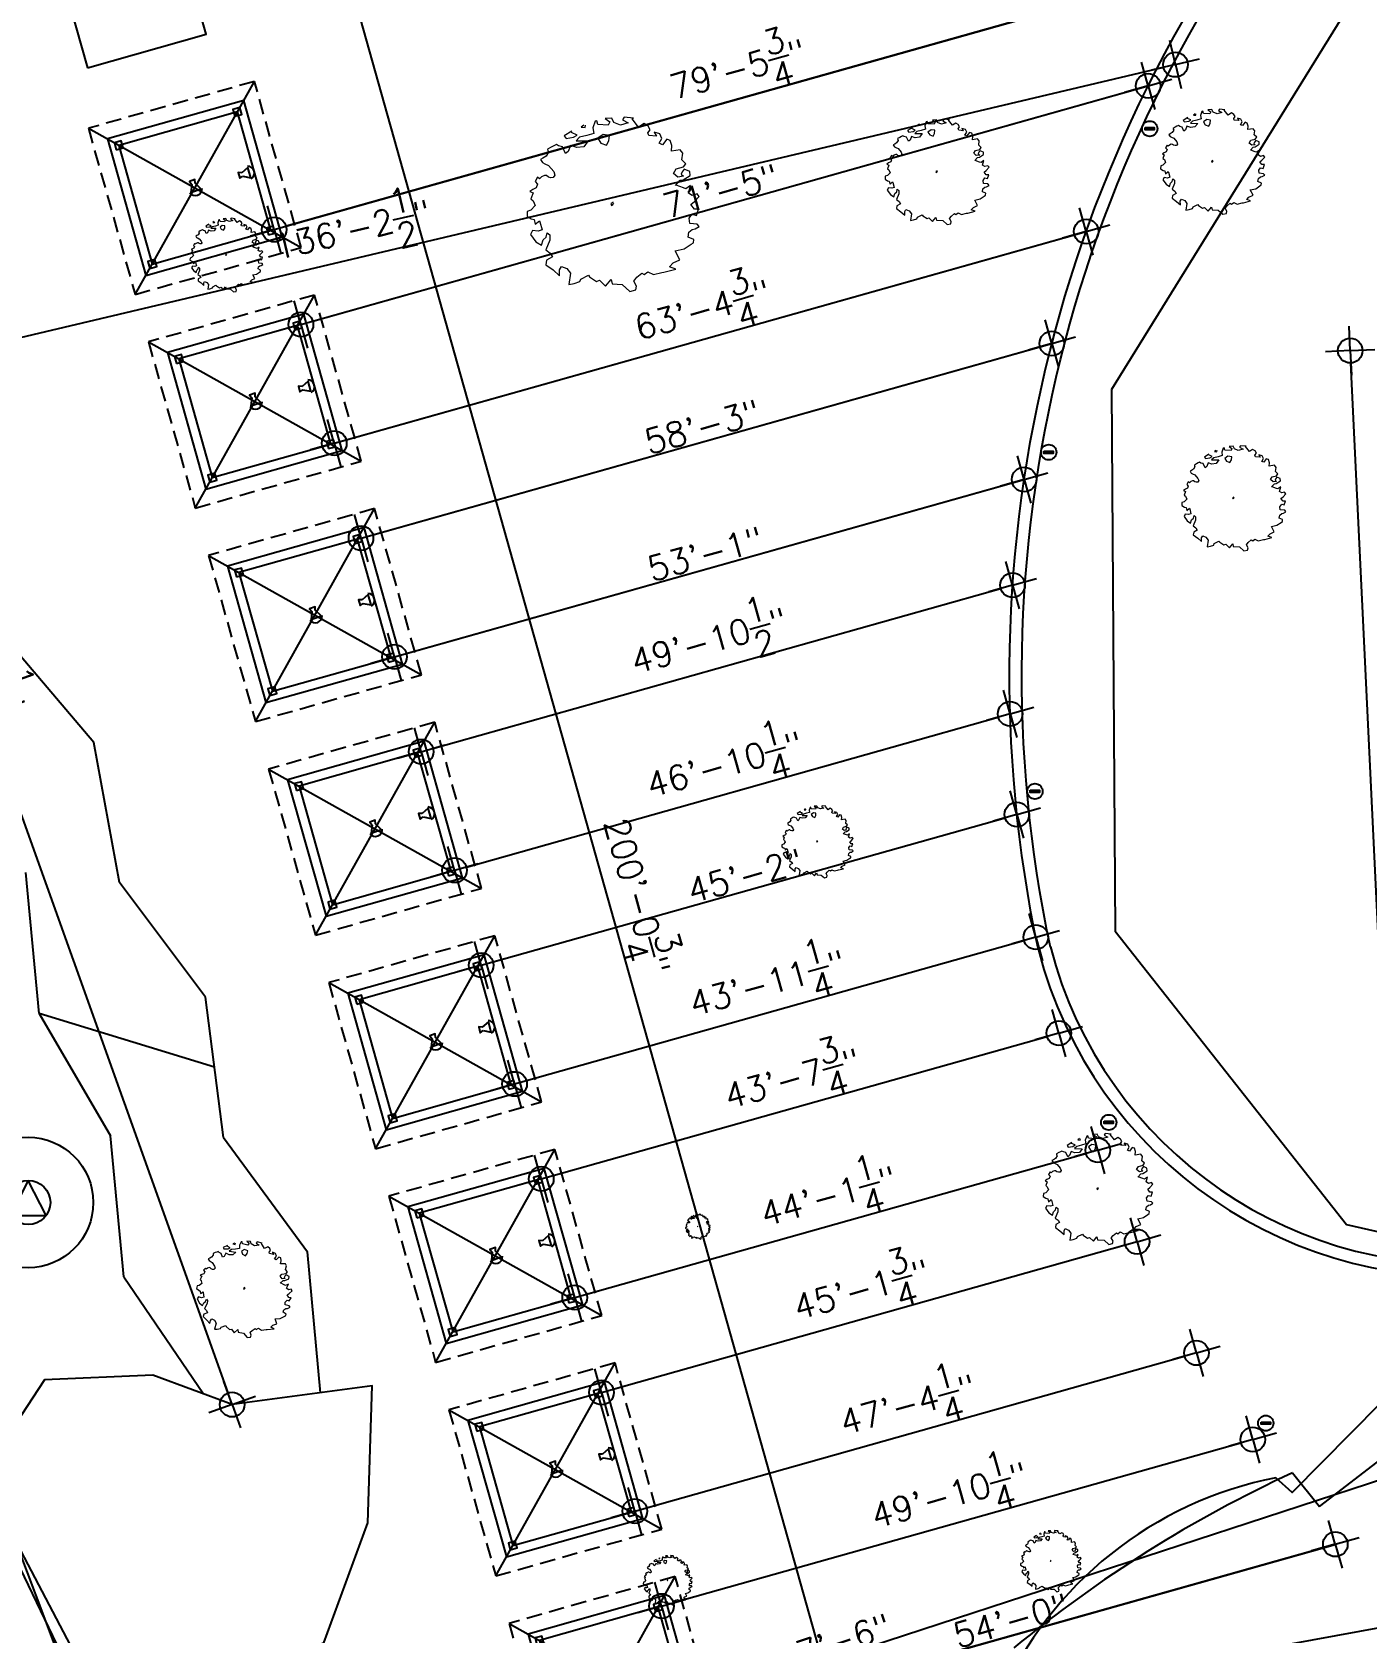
# Model space of a CAD drawing. Extents: x 2080 to 102399, y 2071 to 93424.
# Drawn here: x 76678 to 77978, y 75243 to 76802 of the extents above; entities that cross this region are included whole.
import ezdxf

# ---------------------------------------------------------------- set-up
doc = ezdxf.new("R2010")
doc.units = 0
doc.header["$LTSCALE"] = 20
doc.header["$MEASUREMENT"] = 0
doc.header["$PDMODE"] = 34
doc.header["$PDSIZE"] = 5
doc.linetypes.add('HIDDEN', pattern=[0.375, 0.25, -0.125])
doc.layers.add('correct', color=230, linetype='Continuous', plot=False)
for name, color, linetype in [('DIMLINE', 254, 'Continuous'), ('ELEC', 11, 'Continuous'), ('lawn', 3, 'Continuous'), ('PLANTS', 3, 'Continuous'), ('proposed tree', 3, 'Continuous')]:
    doc.layers.add(name, color=color, linetype=linetype)
doc.layers.add('Mango tree', color=96, linetype='Continuous', lineweight=5)
doc.layers.add('sappotta', color=114, linetype='Continuous', lineweight=5)
doc.styles.add('STYLE1', font='romans.shx')
doc.dimstyles.get("Standard").update_dxf_attribs({"dimtxt": 24, "dimasz": 12, "dimexe": 0.18, "dimexo": 0.0625, "dimgap": 0, "dimtad": 1, "dimzin": 1, "dimdsep": 46, "dimlunit": 4, "dimtxsty": 'STYLE1', "dimblk": 'BLK', "dimcen": 0, "dimse1": 1, "dimse2": 1, "dimclrt": 3, "dimazin": 0, "dimtfac": 1, "dimtix": 1, "dimtmove": 2, "dimatfit": 3, "dimldrblk": 'BLK', "dimfxl": 1, "dimtolj": 1, "dimtzin": 0, "dimarcsym": 0})

# ---------------------------------------------------------------- blocks, each defined once
blk = doc.blocks.new('NEEM')
at = {"layer": 'sappotta', "linetype": 'Continuous'}
for p, q in [((-0.359, 1.043), (-0.396, 1.016)), ((-0.345, 1.011), (-0.34, 1.039)), ((-0.213, 1.092), (-0.242, 1.007)), ((-0.191, 1.099), (-0.213, 1.092)), ((-0.177, 1.048), (-0.191, 1.099)), ((-0.043, 1.039), (-0.177, 1.048)), ((0.003, 1.132), (-0.083, 1.127)), ((-0.083, 1.127), (-0.023, 1.083)), ((-0.023, 1.083), (-0.043, 1.039)), ((0.03, 1.077), (0.003, 1.132)), ((0.114, 1.043), (0.03, 1.077)), ((0.216, 1.072), (0.114, 1.043)), ((0.162, 1.144), (0.142, 1.112)), ((0.142, 1.112), (0.216, 1.072)), ((0.283, 1.13), (0.162, 1.144)), ((0.267, 1.123), (0.283, 1.13)), ((0.351, 1.016), (0.267, 1.123)), ((0.421, 1.063), (0.351, 1.016)), ((0.473, 1.03), (0.421, 1.063)), ((-0.517, 0.963), (-0.614, 0.901)), ((-0.614, 0.901), (-0.589, 0.87)), ((-0.589, 0.87), (-0.494, 0.884)), ((-0.521, 0.945), (-0.521, 0.945)), ((-0.449, 0.913), (-0.521, 0.945)), ((-0.494, 0.884), (-0.449, 0.913)), ((-0.415, 0.884), (-0.459, 0.839)), ((-0.459, 0.839), (-0.303, 0.837)), ((-0.32, 0.906), (-0.415, 0.884)), ((-0.396, 1.016), (-0.345, 1.011)), ((-0.303, 0.837), (-0.361, 0.762)), ((-0.23, 0.935), (-0.32, 0.906)), ((-0.242, 1.007), (-0.23, 0.935)), ((-0.108, 0.922), (-0.177, 0.872)), ((-0.177, 0.872), (-0.139, 0.809)), ((-0.027, 0.908), (-0.108, 0.922)), ((-0.067, 0.78), (-0.034, 0.839)), ((-0.034, 0.839), (-0.027, 0.908)), ((0.472, 0.942), (0.501, 0.982)), ((0.483, 0.908), (0.472, 0.942)), ((0.501, 0.982), (0.473, 1.03)), ((0.581, 0.9), (0.483, 0.908)), ((0.551, 0.95), (0.581, 0.9)), ((0.627, 0.928), (0.551, 0.95)), ((0.616, 0.806), (0.654, 0.87)), ((0.654, 0.87), (0.627, 0.928)), ((0.715, 0.86), (0.66, 0.788)), ((0.762, 0.844), (0.715, 0.86)), ((0.783, 0.779), (0.762, 0.844)), ((-0.85, 0.638), (-0.892, 0.613)), ((-0.818, 0.692), (-0.85, 0.638)), ((-0.783, 0.757), (-0.83, 0.729)), ((-0.83, 0.729), (-0.826, 0.714)), ((-0.826, 0.714), (-0.818, 0.692)), ((-0.749, 0.774), (-0.783, 0.757)), ((-0.717, 0.789), (-0.749, 0.774)), ((-0.689, 0.772), (-0.717, 0.789)), ((-0.638, 0.758), (-0.689, 0.772)), ((-0.598, 0.672), (-0.638, 0.758)), ((-0.562, 0.699), (-0.598, 0.672)), ((-0.533, 0.776), (-0.562, 0.699)), ((-0.452, 0.75), (-0.533, 0.776)), ((-0.361, 0.762), (-0.452, 0.75)), ((-0.139, 0.809), (-0.067, 0.78)), ((0.66, 0.788), (0.616, 0.806)), ((0.776, 0.704), (0.783, 0.779)), ((0.888, 0.723), (0.776, 0.704)), ((0.924, 0.679), (0.888, 0.723)), ((0.913, 0.591), (0.924, 0.679)), ((-0.892, 0.613), (-0.923, 0.594)), ((-0.923, 0.594), (-0.895, 0.555)), ((-0.895, 0.555), (-0.868, 0.54)), ((-0.868, 0.54), (-0.818, 0.517)), ((-0.818, 0.517), (-0.752, 0.44)), ((-0.752, 0.44), (-0.735, 0.394)), ((0.804, 0.415), (0.84, 0.475)), ((0.84, 0.475), (0.934, 0.5)), ((0.917, 0.437), (0.904, 0.404)), ((0.964, 0.541), (0.913, 0.591)), ((0.942, 0.471), (0.917, 0.437)), ((0.934, 0.5), (0.964, 0.541)), ((1.014, 0.439), (0.942, 0.471)), ((1.018, 0.389), (1.014, 0.439)), ((-1.023, 0.208), (-1.062, 0.182)), ((-0.978, 0.229), (-1.023, 0.208)), ((-0.96, 0.366), (-0.994, 0.31)), ((-0.994, 0.31), (-0.961, 0.275)), ((-0.961, 0.275), (-0.978, 0.229)), ((-0.935, 0.345), (-0.96, 0.366)), ((-0.908, 0.372), (-0.935, 0.345)), ((-0.87, 0.389), (-0.908, 0.372)), ((-0.846, 0.386), (-0.87, 0.389)), ((-0.821, 0.367), (-0.846, 0.386)), ((-0.788, 0.359), (-0.821, 0.367)), ((-0.757, 0.361), (-0.788, 0.359)), ((-0.735, 0.394), (-0.757, 0.361)), ((0.86, 0.367), (0.804, 0.415)), ((0.829, 0.259), (0.888, 0.326)), ((0.838, 0.262), (0.829, 0.259)), ((0.931, 0.228), (0.838, 0.262)), ((0.933, 0.378), (0.86, 0.367)), ((0.888, 0.326), (0.93, 0.332)), ((0.904, 0.404), (0.933, 0.378)), ((0.93, 0.332), (1.018, 0.389)), ((0.962, 0.217), (0.931, 0.228)), ((1.025, 0.259), (0.962, 0.217)), ((0.996, 0.16), (1.025, 0.259)), ((-1.062, 0.182), (-1.02, 0.162)), ((-1.02, 0.162), (-1.049, 0.084)), ((-1.049, 0.084), (-1.017, 0.059)), ((-1.017, 0.059), (-0.991, -0.002)), ((0.02, 0.041), (-0.009, 0.024)), ((-0.009, 0.024), (0, 0)), ((0, 0), (0.014, 0.011)), ((0.014, 0.011), (0.027, 0.031)), ((1.046, 0.129), (0.996, 0.16)), ((1.029, 0.011), (1.074, 0.049)), ((1.074, -0.047), (1.029, 0.011)), ((1.109, 0.149), (1.046, 0.129)), ((1.074, 0.049), (1.137, 0.114)), ((1.137, 0.114), (1.109, 0.149)), ((-1.097, -0.077), (-1.098, -0.14)), ((-1.098, -0.14), (-1.044, -0.173)), ((-1.048, -0.062), (-1.097, -0.077)), ((-0.991, -0.002), (-1.048, -0.062)), ((-1.044, -0.173), (-1.007, -0.185)), ((-1.007, -0.185), (-0.992, -0.244)), ((-0.992, -0.244), (-0.937, -0.198)), ((-0.937, -0.198), (-0.93, -0.213)), ((1.007, -0.166), (1.046, -0.114)), ((1.016, -0.234), (1.007, -0.166)), ((1.046, -0.114), (1.1, -0.129)), ((1.129, -0.047), (1.074, -0.047)), ((1.1, -0.129), (1.129, -0.047)), ((-1.025, -0.325), (-1.052, -0.378)), ((-1.052, -0.378), (-0.982, -0.471)), ((-0.953, -0.336), (-1.025, -0.325)), ((-0.902, -0.318), (-0.953, -0.336)), ((-0.93, -0.213), (-0.902, -0.318)), ((-0.888, -0.446), (-0.848, -0.411)), ((-0.848, -0.411), (-0.837, -0.355)), ((-0.837, -0.355), (-0.803, -0.383)), ((-0.803, -0.383), (-0.803, -0.452)), ((0.992, -0.411), (1.004, -0.349)), ((1.066, -0.443), (0.992, -0.411)), ((1.004, -0.349), (1.045, -0.311)), ((1.11, -0.243), (1.016, -0.234)), ((1.045, -0.311), (1.083, -0.306)), ((1.083, -0.306), (1.137, -0.273)), ((1.137, -0.273), (1.11, -0.243)), ((-0.982, -0.471), (-0.91, -0.516)), ((-0.91, -0.516), (-0.888, -0.446)), ((-0.803, -0.452), (-0.853, -0.576)), ((-0.853, -0.576), (-0.797, -0.619)), ((-0.797, -0.619), (-0.766, -0.668)), ((0.826, -0.591), (0.943, -0.565)), ((0.887, -0.704), (0.826, -0.591)), ((0.943, -0.565), (1.032, -0.503)), ((1.032, -0.503), (1.061, -0.484)), ((1.061, -0.484), (1.066, -0.443)), ((-0.844, -0.71), (-0.852, -0.77)), ((-0.852, -0.77), (-0.758, -0.838)), ((-0.766, -0.668), (-0.844, -0.71)), ((-0.676, -0.836), (-0.649, -0.791)), ((-0.649, -0.791), (-0.582, -0.82)), ((-0.582, -0.82), (-0.534, -0.881)), ((0.68, -0.867), (0.834, -0.828)), ((0.751, -0.797), (0.797, -0.747)), ((0.834, -0.828), (0.751, -0.797)), ((0.797, -0.747), (0.887, -0.704)), ((-0.758, -0.838), (-0.675, -0.912)), ((-0.675, -0.912), (-0.676, -0.836)), ((-0.534, -0.881), (-0.554, -1.025)), ((-0.554, -1.025), (-0.486, -1.015)), ((-0.486, -1.015), (-0.413, -0.988)), ((-0.413, -0.988), (-0.401, -0.955)), ((-0.401, -0.955), (-0.302, -0.907)), ((-0.302, -0.907), (-0.286, -0.926)), ((-0.286, -0.926), (-0.197, -0.986)), ((-0.197, -0.986), (-0.157, -0.969)), ((-0.157, -0.969), (-0.078, -1.049)), ((-0.078, -1.049), (-0.006, -0.96)), ((-0.006, -0.96), (0.006, -1.017)), ((0.006, -1.017), (0.139, -1.026)), ((0.139, -1.026), (0.236, -1.115)), ((0.287, -0.982), (0.327, -0.932)), ((0.324, -1.046), (0.287, -0.982)), ((0.327, -0.932), (0.391, -0.879)), ((0.391, -0.879), (0.423, -0.897)), ((0.423, -0.897), (0.47, -0.86)), ((0.47, -0.86), (0.543, -0.896)), ((0.543, -0.896), (0.652, -0.871)), ((0.652, -0.871), (0.68, -0.867)), ((0.236, -1.115), (0.314, -1.096)), ((0.314, -1.096), (0.324, -1.046))]:
    blk.add_line(p, q, dxfattribs=at)
blk = doc.blocks.new('A$C1AD445BE')
at = {"color": 2}
for p, q in [((-62.9, -100.8), (62.9, 100.8)), ((-100.8, 62.9), (100.8, -62.9))]:
    blk.add_line(p, q, dxfattribs=at)
at = {"color": 7, "linetype": 'HIDDEN', "ltscale": 3}
blk.add_lwpolyline([(-62.9, -100.8), (100.8, -62.9), (62.9, 100.8), (-100.8, 62.9)], close=True, dxfattribs=at)
for points in [[(-51.7, -82.8), (82.8, -51.7), (51.7, 82.8), (-82.8, 51.7)], [(42.3, 67.8), (49.1, 69.4), (47.6, 76.2), (40.7, 74.6)], [(-74.6, 40.7), (-67.8, 42.3), (-69.4, 49.1), (-76.2, 47.6)], [(69.4, -49.1), (76.2, -47.6), (74.6, -40.7), (67.8, -42.3)], [(-47.6, -76.2), (-40.7, -74.6), (-42.3, -67.8), (-49.1, -69.4)]]:
    blk.add_lwpolyline(points, close=True)
at = {"color": 2}
blk.add_lwpolyline([(-44.9, -72), (72, -44.9), (44.9, 72), (-72, 44.9)], close=True, dxfattribs=at)
blk = doc.blocks.new('BLK')
for q in [(0, 2), (-2, 0), (0, -2), (2, 0)]:
    blk.add_line((0, 0), q)
blk.add_circle((0, 0), 1)
blk = doc.blocks.new('*D316')
at = {"layer": 'Defpoints', "color": 0, "linetype": 'Continuous', "ltscale": 0.5, "transparency": 16777216}
for p in [(77961.8, 76491.6), (78029.2, 76494.8), (78084.8, 75332.5)]:
    blk.add_point(p, dxfattribs=at)
at = {"layer": 'DIMLINE', "color": 0, "linetype": 'Continuous', "lineweight": -2, "ltscale": 0.5, "transparency": 16777216}
blk.add_line((78016.8, 75341.3), (77962.4, 76479.6), dxfattribs=at)
at = {"layer": 'DIMLINE', "color": 0, "linetype": 'Continuous', "lineweight": -2, "ltscale": 0.5, "transparency": 16777216, "xscale": 12, "yscale": 12, "zscale": 12}
for p, rotation in [((77961.8, 76491.6), 92.73643469584668), ((78017.4, 75329.3), 272.7364346958466)]:
    blk.add_blockref('BLK', p, dxfattribs=dict(at, rotation=rotation))
at = {"layer": 'DIMLINE', "color": 3, "linetype": 'Continuous', "ltscale": 0.5, "transparency": 16777216, "insert": (78017.6, 75911.8), "char_height": 24, "attachment_point": 5, "rotation": 272.7364, "style": 'STYLE1'}
blk.add_mtext('\\A1;96\'-11{\\H1.000000x;\\S1/2;}"', dxfattribs=at)
blk = doc.blocks.new('A$C146B49D5')
at = {"layer": 'PLANTS', "linetype": 'Continuous', "ltscale": 0.5}
blk.add_lwpolyline([(0, 42.9), (-34.8, -25.1), (34.8, -25.1), (0, 42.9)], dxfattribs=at)
for centre, radius in [((-0.5, 0), 127.1), ((0, 0), 42.9)]:
    blk.add_circle(centre, radius, dxfattribs=at)
blk = doc.blocks.new('FOCUSLGT')
for points in [[(-4.3, 0), (4.3, 0), (1.5, 5.9)], [(-1.4, 5.9), (-4.3, 0)], [(1.5, 5.9), (2.4, 8.7), (-2.4, 8.7), (-1.4, 5.9)]]:
    blk.add_lwpolyline(points)
blk = doc.blocks.new('A$C085F24DD')
at = {"layer": 'ELEC', "linetype": 'Continuous', "ltscale": 0.5}
blk.add_arc((32, 33.5), 33.5, 197.10907, 342.89093, dxfattribs=at)
at = {"layer": 'ELEC', "xscale": 6, "yscale": 6, "zscale": 6}
blk.add_blockref('FOCUSLGT', (32, 23.7), dxfattribs=at)
blk = doc.blocks.new('A$C16A84746')
at = {"layer": 'ELEC'}
blk.add_lwpolyline([(14.9, 44.1), (61.5, 44.1), (61.5, 32.9), (14.9, 32.9)], close=True, dxfattribs=at)
blk.add_circle((38.5, 38.5), 38.5, dxfattribs=at)
blk = doc.blocks.new('*D359')
at = {"layer": 'Defpoints', "color": 0, "ltscale": 0.5, "transparency": 16777216}
for p in [(77947.3, 75329.6), (77323.6, 75154), (77323.6, 75154)]:
    blk.add_point(p, dxfattribs=at)
at = {"layer": 'DIMLINE', "color": 0, "lineweight": -2, "ltscale": 0.5, "transparency": 16777216}
blk.add_line((77935.7, 75326.3), (77335.2, 75157.2), dxfattribs=at)
at = {"layer": 'DIMLINE', "color": 0, "lineweight": -2, "ltscale": 0.5, "transparency": 16777216, "xscale": 12, "yscale": 12, "zscale": 12}
for p, rotation in [((77947.3, 75329.6), 15.72168263766746), ((77323.6, 75154), 195.7216826376675)]:
    blk.add_blockref('BLK', p, dxfattribs=dict(at, rotation=rotation))
at = {"layer": 'DIMLINE', "color": 3, "ltscale": 0.5, "transparency": 16777216, "insert": (77631.6, 75255.5), "char_height": 24, "attachment_point": 5, "rotation": 15.7217, "style": 'STYLE1'}
blk.add_mtext('\\A1;54\'-0"', dxfattribs=at)
blk = doc.blocks.new('*D360')
at = {"layer": 'Defpoints', "color": 0, "ltscale": 0.5, "transparency": 16777216}
for p in [(77866.9, 75431.6), (77866.9, 75431.6), (77291.1, 75269.5)]:
    blk.add_point(p, dxfattribs=at)
at = {"layer": 'DIMLINE', "color": 0, "lineweight": -2, "ltscale": 0.5, "transparency": 16777216}
blk.add_line((77302.6, 75272.8), (77855.4, 75428.3), dxfattribs=at)
at = {"layer": 'DIMLINE', "color": 0, "lineweight": -2, "ltscale": 0.5, "transparency": 16777216, "xscale": 12, "yscale": 12, "zscale": 12}
for p, rotation in [((77866.9, 75431.6), 15.72168263768416), ((77291.1, 75269.5), 195.7216826376842)]:
    blk.add_blockref('BLK', p, dxfattribs=dict(at, rotation=rotation))
at = {"layer": 'DIMLINE', "color": 3, "ltscale": 0.5, "transparency": 16777216, "insert": (77571.4, 75377.5), "char_height": 24, "attachment_point": 5, "rotation": 15.7217, "style": 'STYLE1'}
blk.add_mtext('\\A1;49\'-10{\\H1.000000x;\\S1/4;}"', dxfattribs=at)
blk = doc.blocks.new('*D363')
at = {"layer": 'Defpoints', "color": 0, "ltscale": 0.5, "transparency": 16777216}
for p in [(77812, 75515.9), (77812, 75515.9), (77265.1, 75361.9)]:
    blk.add_point(p, dxfattribs=at)
at = {"layer": 'DIMLINE', "color": 0, "lineweight": -2, "ltscale": 0.5, "transparency": 16777216}
blk.add_line((77276.6, 75365.2), (77800.5, 75512.6), dxfattribs=at)
at = {"layer": 'DIMLINE', "color": 0, "lineweight": -2, "ltscale": 0.5, "transparency": 16777216, "xscale": 12, "yscale": 12, "zscale": 12}
for p, rotation in [((77812, 75515.9), 15.72168263768447), ((77265.1, 75361.9), 195.7216826376844)]:
    blk.add_blockref('BLK', p, dxfattribs=dict(at, rotation=rotation))
at = {"layer": 'DIMLINE', "color": 3, "ltscale": 0.5, "transparency": 16777216, "insert": (77531, 75465.8), "char_height": 24, "attachment_point": 5, "rotation": 15.7217, "style": 'STYLE1'}
blk.add_mtext('\\A1;47\'-4{\\H1.000000x;\\S1/4;}"', dxfattribs=at)
blk = doc.blocks.new('*D364')
at = {"layer": 'Defpoints', "color": 0, "ltscale": 0.5, "transparency": 16777216}
for p in [(77754.2, 75624.2), (77754.2, 75624.2), (77232.6, 75477.4)]:
    blk.add_point(p, dxfattribs=at)
at = {"layer": 'DIMLINE', "color": 0, "lineweight": -2, "ltscale": 0.5, "transparency": 16777216}
blk.add_line((77244.1, 75480.7), (77742.6, 75621), dxfattribs=at)
at = {"layer": 'DIMLINE', "color": 0, "lineweight": -2, "ltscale": 0.5, "transparency": 16777216, "xscale": 12, "yscale": 12, "zscale": 12}
for p, rotation in [((77754.2, 75624.2), 15.72168263768341), ((77232.6, 75477.4), 195.7216826376834)]:
    blk.add_blockref('BLK', p, dxfattribs=dict(at, rotation=rotation))
at = {"layer": 'DIMLINE', "color": 3, "ltscale": 0.5, "transparency": 16777216, "insert": (77485.8, 75577.8), "char_height": 24, "attachment_point": 5, "rotation": 15.7217, "style": 'STYLE1'}
blk.add_mtext('\\A1;45\'-1{\\H1.000000x;\\S3/4;}"', dxfattribs=at)
blk = doc.blocks.new('*D365')
at = {"layer": 'Defpoints', "color": 0, "ltscale": 0.5, "transparency": 16777216}
for p in [(77716, 75713.2), (77716, 75713.2), (77206.5, 75569.8)]:
    blk.add_point(p, dxfattribs=at)
at = {"layer": 'DIMLINE', "color": 0, "lineweight": -2, "ltscale": 0.5, "transparency": 16777216}
blk.add_line((77218.1, 75573.1), (77704.4, 75710), dxfattribs=at)
at = {"layer": 'DIMLINE', "color": 0, "lineweight": -2, "ltscale": 0.5, "transparency": 16777216, "xscale": 12, "yscale": 12, "zscale": 12}
for p, rotation in [((77716, 75713.2), 15.72168263768432), ((77206.5, 75569.8), 195.7216826376844)]:
    blk.add_blockref('BLK', p, dxfattribs=dict(at, rotation=rotation))
at = {"layer": 'DIMLINE', "color": 3, "ltscale": 0.5, "transparency": 16777216, "insert": (77453.7, 75668.5), "char_height": 24, "attachment_point": 5, "rotation": 15.7217, "style": 'STYLE1'}
blk.add_mtext('\\A1;44\'-1{\\H1.000000x;\\S1/4;}"', dxfattribs=at)
blk = doc.blocks.new('*D366')
at = {"layer": 'Defpoints', "color": 0, "ltscale": 0.5, "transparency": 16777216}
for p in [(77678.1, 75827.2), (77678.1, 75827.2), (77174, 75685.3)]:
    blk.add_point(p, dxfattribs=at)
at = {"layer": 'DIMLINE', "color": 0, "lineweight": -2, "ltscale": 0.5, "transparency": 16777216}
blk.add_line((77185.6, 75688.6), (77666.6, 75824), dxfattribs=at)
at = {"layer": 'DIMLINE', "color": 0, "lineweight": -2, "ltscale": 0.5, "transparency": 16777216, "xscale": 12, "yscale": 12, "zscale": 12}
for p, rotation in [((77678.1, 75827.2), 15.72168263768325), ((77174, 75685.3), 195.7216826376832)]:
    blk.add_blockref('BLK', p, dxfattribs=dict(at, rotation=rotation))
at = {"layer": 'DIMLINE', "color": 3, "ltscale": 0.5, "transparency": 16777216, "insert": (77418.5, 75783.2), "char_height": 24, "attachment_point": 5, "rotation": 15.7217, "style": 'STYLE1'}
blk.add_mtext('\\A1;43\'-7{\\H1.000000x;\\S3/4;}"', dxfattribs=at)
blk = doc.blocks.new('*D367')
at = {"layer": 'Defpoints', "color": 0, "ltscale": 0.5, "transparency": 16777216}
for p in [(77655.6, 75920.6), (77655.6, 75920.6), (77148, 75777.7)]:
    blk.add_point(p, dxfattribs=at)
at = {"layer": 'DIMLINE', "color": 0, "lineweight": -2, "ltscale": 0.5, "transparency": 16777216}
blk.add_line((77159.6, 75781), (77644, 75917.4), dxfattribs=at)
at = {"layer": 'DIMLINE', "color": 0, "lineweight": -2, "ltscale": 0.5, "transparency": 16777216, "xscale": 12, "yscale": 12, "zscale": 12}
for p, rotation in [((77655.6, 75920.6), 15.7216826376836), ((77148, 75777.7), 195.7216826376836)]:
    blk.add_blockref('BLK', p, dxfattribs=dict(at, rotation=rotation))
at = {"layer": 'DIMLINE', "color": 3, "ltscale": 0.5, "transparency": 16777216, "insert": (77394.2, 75876.1), "char_height": 24, "attachment_point": 5, "rotation": 15.7217, "style": 'STYLE1'}
blk.add_mtext('\\A1;43\'-11{\\H1.000000x;\\S1/4;}"', dxfattribs=at)
blk = doc.blocks.new('*D368')
at = {"layer": 'Defpoints', "color": 0, "ltscale": 0.5, "transparency": 16777216}
for p in [(77637.2, 76040.1), (77637.2, 76040.1), (77115.5, 75893.3)]:
    blk.add_point(p, dxfattribs=at)
at = {"layer": 'DIMLINE', "color": 0, "lineweight": -2, "ltscale": 0.5, "transparency": 16777216}
blk.add_line((77127.1, 75896.5), (77625.7, 76036.9), dxfattribs=at)
at = {"layer": 'DIMLINE', "color": 0, "lineweight": -2, "ltscale": 0.5, "transparency": 16777216, "xscale": 12, "yscale": 12, "zscale": 12}
for p, rotation in [((77637.2, 76040.1), 15.7216826376834), ((77115.5, 75893.3), 195.7216826376834)]:
    blk.add_blockref('BLK', p, dxfattribs=dict(at, rotation=rotation))
at = {"layer": 'DIMLINE', "color": 3, "ltscale": 0.5, "transparency": 16777216, "insert": (77372.5, 75980.4), "char_height": 24, "attachment_point": 5, "rotation": 15.7217, "style": 'STYLE1'}
blk.add_mtext('\\A1;45\'-2"', dxfattribs=at)
blk = doc.blocks.new('*D369')
at = {"layer": 'Defpoints', "color": 0, "ltscale": 0.5, "transparency": 16777216}
for p in [(77630.6, 76138), (77630.6, 76138), (77089.5, 75985.7)]:
    blk.add_point(p, dxfattribs=at)
at = {"layer": 'DIMLINE', "color": 0, "lineweight": -2, "ltscale": 0.5, "transparency": 16777216}
blk.add_line((77101, 75988.9), (77619, 76134.7), dxfattribs=at)
at = {"layer": 'DIMLINE', "color": 0, "lineweight": -2, "ltscale": 0.5, "transparency": 16777216, "xscale": 12, "yscale": 12, "zscale": 12}
for p, rotation in [((77630.6, 76138), 15.72168263766432), ((77089.5, 75985.7), 195.7216826376643)]:
    blk.add_blockref('BLK', p, dxfattribs=dict(at, rotation=rotation))
at = {"layer": 'DIMLINE', "color": 3, "ltscale": 0.5, "transparency": 16777216, "insert": (77352.5, 76088.8), "char_height": 24, "attachment_point": 5, "rotation": 15.7217, "style": 'STYLE1'}
blk.add_mtext('\\A1;46\'-10{\\H1.000000x;\\S1/4;}"', dxfattribs=at)
blk = doc.blocks.new('*D370')
at = {"layer": 'Defpoints', "color": 0, "ltscale": 0.5, "transparency": 16777216}
for p in [(77633, 76263.3), (77633, 76263.3), (77057, 76101.2)]:
    blk.add_point(p, dxfattribs=at)
at = {"layer": 'DIMLINE', "color": 0, "lineweight": -2, "ltscale": 0.5, "transparency": 16777216}
blk.add_line((77068.5, 76104.4), (77621.5, 76260.1), dxfattribs=at)
at = {"layer": 'DIMLINE', "color": 0, "lineweight": -2, "ltscale": 0.5, "transparency": 16777216, "xscale": 12, "yscale": 12, "zscale": 12}
for p, rotation in [((77633, 76263.3), 15.72168263766673), ((77057, 76101.2), 195.7216826376667)]:
    blk.add_blockref('BLK', p, dxfattribs=dict(at, rotation=rotation))
at = {"layer": 'DIMLINE', "color": 3, "ltscale": 0.5, "transparency": 16777216, "insert": (77337.4, 76209.2), "char_height": 24, "attachment_point": 5, "rotation": 15.7217, "style": 'STYLE1'}
blk.add_mtext('\\A1;49\'-10{\\H1.000000x;\\S1/2;}"', dxfattribs=at)
blk = doc.blocks.new('*D371')
at = {"layer": 'Defpoints', "color": 0, "ltscale": 0.5, "transparency": 16777216}
for p in [(77644.2, 76366.2), (77644.2, 76366.2), (77031, 76193.6)]:
    blk.add_point(p, dxfattribs=at)
at = {"layer": 'DIMLINE', "color": 0, "lineweight": -2, "ltscale": 0.5, "transparency": 16777216}
blk.add_line((77042.5, 76196.8), (77632.7, 76363), dxfattribs=at)
at = {"layer": 'DIMLINE', "color": 0, "lineweight": -2, "ltscale": 0.5, "transparency": 16777216, "xscale": 12, "yscale": 12, "zscale": 12}
for p, rotation in [((77644.2, 76366.2), 15.72168263766742), ((77031, 76193.6), 195.7216826376674)]:
    blk.add_blockref('BLK', p, dxfattribs=dict(at, rotation=rotation))
at = {"layer": 'DIMLINE', "color": 3, "ltscale": 0.5, "transparency": 16777216, "insert": (77333.7, 76293.7), "char_height": 24, "attachment_point": 5, "rotation": 15.7217, "style": 'STYLE1'}
blk.add_mtext('\\A1;53\'-1"', dxfattribs=at)
blk = doc.blocks.new('*D372')
at = {"layer": 'Defpoints', "color": 0, "ltscale": 0.5, "transparency": 16777216}
for p in [(77671.2, 76498.5), (77671.2, 76498.5), (76998.4, 76309.1)]:
    blk.add_point(p, dxfattribs=at)
at = {"layer": 'DIMLINE', "color": 0, "lineweight": -2, "ltscale": 0.5, "transparency": 16777216}
blk.add_line((77010, 76312.3), (77659.6, 76495.2), dxfattribs=at)
at = {"layer": 'DIMLINE', "color": 0, "lineweight": -2, "ltscale": 0.5, "transparency": 16777216, "xscale": 12, "yscale": 12, "zscale": 12}
for p, rotation in [((77671.2, 76498.5), 15.72168263768465), ((76998.4, 76309.1), 195.7216826376846)]:
    blk.add_blockref('BLK', p, dxfattribs=dict(at, rotation=rotation))
at = {"layer": 'DIMLINE', "color": 3, "ltscale": 0.5, "transparency": 16777216, "insert": (77330.9, 76417.5), "char_height": 24, "attachment_point": 5, "rotation": 15.7217, "style": 'STYLE1'}
blk.add_mtext('\\A1;58\'-3"', dxfattribs=at)
blk = doc.blocks.new('*D373')
at = {"layer": 'Defpoints', "color": 0, "ltscale": 0.5, "transparency": 16777216}
for p in [(77704.7, 76607.6), (77704.7, 76607.6), (76972.4, 76401.5)]:
    blk.add_point(p, dxfattribs=at)
at = {"layer": 'DIMLINE', "color": 0, "lineweight": -2, "ltscale": 0.5, "transparency": 16777216}
blk.add_line((76984, 76404.8), (77693.2, 76604.4), dxfattribs=at)
at = {"layer": 'DIMLINE', "color": 0, "lineweight": -2, "ltscale": 0.5, "transparency": 16777216, "xscale": 12, "yscale": 12, "zscale": 12}
for p, rotation in [((77704.7, 76607.6), 15.72168263768386), ((76972.4, 76401.5), 195.7216826376838)]:
    blk.add_blockref('BLK', p, dxfattribs=dict(at, rotation=rotation))
at = {"layer": 'DIMLINE', "color": 3, "ltscale": 0.5, "transparency": 16777216, "insert": (77331, 76531.5), "char_height": 24, "attachment_point": 5, "rotation": 15.7217, "style": 'STYLE1'}
blk.add_mtext('\\A1;63\'-4{\\H1.000000x;\\S3/4;}"', dxfattribs=at)
blk = doc.blocks.new('*D374')
at = {"layer": 'Defpoints', "color": 0, "ltscale": 0.5, "transparency": 16777216}
for p in [(77765, 76749.3), (77765, 76749.3), (76939.9, 76517)]:
    blk.add_point(p, dxfattribs=at)
at = {"layer": 'DIMLINE', "color": 0, "lineweight": -2, "ltscale": 0.5, "transparency": 16777216}
blk.add_line((76951.5, 76520.3), (77753.4, 76746), dxfattribs=at)
at = {"layer": 'DIMLINE', "color": 0, "lineweight": -2, "ltscale": 0.5, "transparency": 16777216, "xscale": 12, "yscale": 12, "zscale": 12}
for p, rotation in [((77765, 76749.3), 15.72168263768382), ((76939.9, 76517), 195.7216826376838)]:
    blk.add_blockref('BLK', p, dxfattribs=dict(at, rotation=rotation))
at = {"layer": 'DIMLINE', "color": 3, "ltscale": 0.5, "transparency": 16777216, "insert": (77348.6, 76646.9), "char_height": 24, "attachment_point": 5, "rotation": 15.7217, "style": 'STYLE1'}
blk.add_mtext('\\A1;71\'-5"', dxfattribs=at)
blk = doc.blocks.new('*D375')
at = {"layer": 'Defpoints', "color": 0, "ltscale": 0.5, "transparency": 16777216}
for p in [(77832.1, 76867.9), (76913.9, 76609.4), (76913.9, 76609.4)]:
    blk.add_point(p, dxfattribs=at)
at = {"layer": 'DIMLINE', "color": 0, "lineweight": -2, "ltscale": 0.5, "transparency": 16777216}
blk.add_line((77820.5, 76864.6), (76925.5, 76612.7), dxfattribs=at)
at = {"layer": 'DIMLINE', "color": 0, "lineweight": -2, "ltscale": 0.5, "transparency": 16777216, "xscale": 12, "yscale": 12, "zscale": 12}
for p, rotation in [((77832.1, 76867.9), 15.72168263768321), ((76913.9, 76609.4), 195.7216826376832)]:
    blk.add_blockref('BLK', p, dxfattribs=dict(at, rotation=rotation))
at = {"layer": 'DIMLINE', "color": 3, "ltscale": 0.5, "transparency": 16777216, "insert": (77365.4, 76765.6), "char_height": 24, "attachment_point": 5, "rotation": 15.7217, "style": 'STYLE1'}
blk.add_mtext('\\A1;79\'-5{\\H1.000000x;\\S3/4;}"', dxfattribs=at)
blk = doc.blocks.new('*D386')
at = {"layer": 'Defpoints', "color": 0, "ltscale": 0.5, "transparency": 16777216}
for p in [(76081, 76873.6), (75912.8, 76810.6), (76892.8, 74708)]:
    blk.add_point(p, dxfattribs=at)
at = {"layer": 'DIMLINE', "color": 0, "lineweight": -2, "ltscale": 0.5, "transparency": 16777216}
blk.add_line((76720.4, 74656.1), (75917, 76799.3), dxfattribs=at)
at = {"layer": 'DIMLINE', "color": 0, "lineweight": -2, "ltscale": 0.5, "transparency": 16777216, "xscale": 12, "yscale": 12, "zscale": 12}
for p, rotation in [((75912.8, 76810.6), 110.5486790157753), ((76724.6, 74644.9), 290.5486790157753)]:
    blk.add_blockref('BLK', p, dxfattribs=dict(at, rotation=rotation))
at = {"layer": 'DIMLINE', "color": 3, "ltscale": 0.5, "transparency": 16777216, "insert": (76344.9, 75737.5), "char_height": 24, "attachment_point": 5, "rotation": 290.5487, "style": 'STYLE1'}
blk.add_mtext('\\A1;192\'-8{\\H1.000000x;\\S3/4;}"', dxfattribs=at)
blk = doc.blocks.new('*D388')
at = {"layer": 'Defpoints', "color": 0, "ltscale": 0.5, "transparency": 16777216}
for p in [(76343, 76947.4), (76343, 76947.4), (76872.9, 75465.6)]:
    blk.add_point(p, dxfattribs=at)
at = {"layer": 'DIMLINE', "color": 0, "lineweight": -2, "ltscale": 0.5, "transparency": 16777216}
blk.add_line((76868.9, 75476.9), (76347.1, 76936.1), dxfattribs=at)
at = {"layer": 'DIMLINE', "color": 0, "lineweight": -2, "ltscale": 0.5, "transparency": 16777216, "xscale": 12, "yscale": 12, "zscale": 12}
for p, rotation in [((76343, 76947.4), 109.6772133890826), ((76872.9, 75465.6), 289.6772133890826)]:
    blk.add_blockref('BLK', p, dxfattribs=dict(at, rotation=rotation))
at = {"layer": 'DIMLINE', "color": 3, "ltscale": 0.5, "transparency": 16777216, "insert": (76634.3, 76215.9), "char_height": 24, "attachment_point": 5, "rotation": 289.6772, "style": 'STYLE1'}
blk.add_mtext('\\A1;131\'-1{\\H1.000000x;\\S1/2;}"', dxfattribs=at)
blk = doc.blocks.new('*D389')
at = {"layer": 'Defpoints', "color": 0, "ltscale": 0.5, "transparency": 16777216}
for p in [(78123.4, 75435.5), (76783.1, 74997.9), (76783.1, 74997.9)]:
    blk.add_point(p, dxfattribs=at)
at = {"layer": 'DIMLINE', "color": 0, "lineweight": -2, "ltscale": 0.5, "transparency": 16777216}
blk.add_line((78112, 75431.7), (76794.5, 75001.6), dxfattribs=at)
at = {"layer": 'DIMLINE', "color": 0, "lineweight": -2, "ltscale": 0.5, "transparency": 16777216, "xscale": 12, "yscale": 12, "zscale": 12}
for p, rotation in [((78123.4, 75435.5), 18.07999515300502), ((76783.1, 74997.9), 198.0799951530051)]:
    blk.add_blockref('BLK', p, dxfattribs=dict(at, rotation=rotation))
at = {"layer": 'DIMLINE', "color": 3, "ltscale": 0.5, "transparency": 16777216, "insert": (77448.8, 75230.3), "char_height": 24, "attachment_point": 5, "rotation": 18.08, "style": 'STYLE1'}
blk.add_mtext('\\A1;117\'-6"', dxfattribs=at)
blk = doc.blocks.new('*D390')
at = {"layer": 'Defpoints', "color": 0, "ltscale": 0.5, "transparency": 16777216}
for p in [(77786.6, 76790.9), (76195.9, 76415.2), (76200.8, 76394.3)]:
    blk.add_point(p, dxfattribs=at)
at = {"layer": 'DIMLINE', "color": 0, "lineweight": -2, "ltscale": 0.5, "transparency": 16777216}
blk.add_line((77779.9, 76767.2), (76212.5, 76397), dxfattribs=at)
at = {"layer": 'DIMLINE', "color": 0, "lineweight": -2, "ltscale": 0.5, "transparency": 16777216, "xscale": 12, "yscale": 12, "zscale": 12}
for p, rotation in [((77791.6, 76770), 13.28830036028337), ((76200.8, 76394.3), 193.2883003602833)]:
    blk.add_blockref('BLK', p, dxfattribs=dict(at, rotation=rotation))
at = {"layer": 'DIMLINE', "color": 3, "ltscale": 0.5, "transparency": 16777216, "insert": (76989.7, 76609.4), "char_height": 24, "attachment_point": 5, "rotation": 13.2883, "style": 'STYLE1'}
blk.add_mtext('\\A1;136\'-2{\\H1.000000x;\\S1/2;}"', dxfattribs=at)
blk = doc.blocks.new('*D391')
at = {"layer": 'Defpoints', "color": 0, "ltscale": 0.5, "transparency": 16777216}
for p in [(76989.7, 77129.3), (76915.4, 77108.4), (77639.9, 74818.4)]:
    blk.add_point(p, dxfattribs=at)
at = {"layer": 'DIMLINE', "color": 0, "lineweight": -2, "ltscale": 0.5, "transparency": 16777216}
blk.add_line((77562.4, 74809), (76918.7, 77096.9), dxfattribs=at)
at = {"layer": 'DIMLINE', "color": 0, "lineweight": -2, "ltscale": 0.5, "transparency": 16777216, "xscale": 12, "yscale": 12, "zscale": 12}
for p, rotation in [((76915.4, 77108.4), 105.7149267986543), ((77565.7, 74797.5), 285.7149267986543)]:
    blk.add_blockref('BLK', p, dxfattribs=dict(at, rotation=rotation))
at = {"layer": 'DIMLINE', "color": 3, "ltscale": 0.5, "transparency": 16777216, "insert": (77267.5, 75960.5), "char_height": 24, "attachment_point": 5, "rotation": 285.7149, "style": 'STYLE1'}
blk.add_mtext('\\A1;200\'-0{\\H1.000000x;\\S3/4;}"', dxfattribs=at)
blk = doc.blocks.new('*D395')
at = {"layer": 'Defpoints', "color": 0, "ltscale": 0.5, "transparency": 16777216}
for p in [(75295, 80283.3), (75105.4, 80229), (76892.8, 74708)]:
    blk.add_point(p, dxfattribs=at)
at = {"layer": 'DIMLINE', "color": 0, "lineweight": -2, "ltscale": 0.5, "transparency": 16777216}
blk.add_line((76699.9, 74665.2), (75108.7, 80217.5), dxfattribs=at)
at = {"layer": 'DIMLINE', "color": 0, "lineweight": -2, "ltscale": 0.5, "transparency": 16777216, "xscale": 12, "yscale": 12, "zscale": 12}
for p, rotation in [((75105.4, 80229), 105.9918380585316), ((76703.2, 74653.6), 285.9918380585316)]:
    blk.add_blockref('BLK', p, dxfattribs=dict(at, rotation=rotation))
at = {"layer": 'DIMLINE', "color": 3, "ltscale": 0.5, "transparency": 16777216, "insert": (76097.3, 77466.3), "char_height": 24, "attachment_point": 5, "rotation": 285.9918, "style": 'STYLE1'}
blk.add_mtext('\\A1;483\'-3{\\H1.000000x;\\S3/4;}"', dxfattribs=at)

msp = doc.modelspace()

# ---------------------------------------------------------------- linework, layer by layer
at = {"linetype": 'Continuous', "ltscale": 0.5}
for p, q in [((76684.942, 75846.396), (76671.996, 75983.643)), ((76864.62, 75725.576), (76846.868, 75862.285)), ((76684.942, 75846.396), (76754.511, 75727.283)), ((76855.744, 75793.931), (76684.942, 75846.396)), ((76767.457, 75590.035), (76754.511, 75727.283)), ((76864.62, 75725.576), (76946.161, 75614.316)), ((76959.107, 75477.069), (76946.161, 75614.316)), ((76767.457, 75590.035), (76845.045, 75475.984)), ((78128.056, 75273.392), (77657.113, 75187.571))]:
    msp.add_line(p, q, dxfattribs=at)
at = {"ltscale": 0.5}
for p, q in [((77931.836, 75366.367), (78119.795, 75511.25)), ((77905.738, 75399.224), (77931.836, 75366.367))]:
    msp.add_line(p, q, dxfattribs=at)
at = {"linetype": 'Continuous', "ltscale": 0.5}
msp.add_lwpolyline([(76732.119, 76766.936), (76847.559, 76799.701), (76795.135, 76984.406), (76679.695, 76951.641)], close=True, dxfattribs=at)
for points in [[(76846.868, 75862.285), (76763.088, 75973.911), (76738.079, 76110.253), (76647.14, 76217.054), (76633.391, 76347.452), (76550.402, 76453.324), (76541.551, 76603.081), (76474.311, 76715.094), (76491.901, 76859.629), (76393.619, 76961.62)], [(76962.231, 75233.789), (77005.052, 75350.54), (77009.36, 75483.744), (76872.921, 75465.621), (76795.642, 75494.35), (76690.187, 75489.581), (76628.556, 75395.878), (76732.535, 75197.979), (76796.767, 75175.823), (76962.231, 75233.789)]]:
    msp.add_lwpolyline(points, dxfattribs=at)
at = {"ltscale": 0.5}
msp.add_arc((78432.902, 74257.511), 1257.541, 114.784238, 129.42091, dxfattribs=at)
at = {"layer": 'correct', "linetype": 'Continuous', "ltscale": 0.5}
msp.add_line((76798.139, 75034.048), (76506.487, 75636.56), dxfattribs=at)
at = {"layer": 'DIMLINE', "ltscale": 0.5}
for p, q in [((76913.906, 76609.424), (77832.081, 76867.886)), ((76939.918, 76517.015), (77764.951, 76749.258)), ((76972.434, 76401.505), (77704.716, 76607.639)), ((76998.447, 76309.096), (77671.193, 76498.471)), ((77030.962, 76193.585), (77654.644, 76369.149)), ((77323.604, 75153.989), (77947.286, 75329.552)), ((77331.337, 75146.816), (77293.944, 75279.653))]:
    msp.add_line(p, q, dxfattribs=at)
msp.add_lwpolyline([(76081.039, 76873.63), (78213.916, 77446.883), (78353.645, 77003.273), (78007.044, 76902.691), (77729.329, 76453.659), (77732.942, 75926.47), (77958.239, 75640.896), (78115.305, 75605.183), (78128.239, 75334.577), (78536.034, 75355.817), (78195.912, 74748.398), (76897.15, 74708.597), (76081.039, 76873.63)], dxfattribs=at)
msp.add_lwpolyline([(78076.327, 75553.018), (77905.415, 75380.083), (77889.43, 75394.291, 0.24662748), (77620.665, 75179.575, 0.27653793), (77660.8, 74818.313, -1.98854588)], format="xyb", dxfattribs=at)
at = {"layer": 'lawn', "linetype": 'Continuous', "ltscale": 0.5}
for points in [[(77658.144, 75908.2, -0.23277017), (77937.203, 77010.055)], [(77669.828, 75910.949, -0.23030236), (77938.804, 76993.345)]]:
    msp.add_lwpolyline(points, format="xyb", dxfattribs=at)
for radius in [423.558, 411.558]:
    msp.add_arc((78068.265, 76014.044), radius, 194.471245, 276.612408, dxfattribs=at)

# ---------------------------------------------------------------- block references
at = {"linetype": 'Continuous', "ltscale": 0.5, "rotation": 2.705612253858656}
for p in [(76836.523, 76649.973), (76895.052, 76442.054), (76953.58, 76234.134), (77012.108, 76026.215), (77070.637, 75818.296), (77129.165, 75610.376), (77187.694, 75402.457), (77246.222, 75194.538)]:
    msp.add_blockref('A$C1AD445BE', p, dxfattribs=at)
at = {"layer": 'ELEC', "linetype": 'Continuous', "ltscale": 0.5, "xscale": 0.1943999999930384, "yscale": 0.1943999999930384, "zscale": 0.1943999999930384}
for p in [(77759.052, 76700.164), (77660.661, 76385.161), (77647.25, 76055.093), (77719.133, 75732.823), (77872.074, 75440.035)]:
    msp.add_blockref('A$C16A84746', p, dxfattribs=at)
at = {"layer": 'ELEC', "linetype": 'Continuous', "ltscale": 0.5}
for p, xscale, yscale, zscale, rotation in [((76896.009, 76660.064), 0.2000000000051022, 0.2000000000051022, 0.2000000000051022, 105.721682639585), ((76833.139, 76640.754), 0.2000000000077057, 0.2000000000077057, 0.2000000000077057, 20.00000000140435), ((76954.543, 76452.146), 0.2000000000051022, 0.2000000000051022, 0.2000000000051022, 105.721682639585), ((76891.667, 76432.835), 0.2000000000077057, 0.2000000000077057, 0.2000000000077057, 20.00000000140435), ((76950.195, 76224.915), 0.2000000000077057, 0.2000000000077057, 0.2000000000077057, 20.00000000140435), ((77013.071, 76244.227), 0.2000000000051022, 0.2000000000051022, 0.2000000000051022, 105.721682639585), ((77071.599, 76036.307), 0.2000000000051022, 0.2000000000051022, 0.2000000000051022, 105.721682639585), ((77008.724, 76016.996), 0.2000000000077057, 0.2000000000077057, 0.2000000000077057, 20.00000000140435), ((77130.128, 75828.388), 0.2000000000051022, 0.2000000000051022, 0.2000000000051022, 105.721682639585), ((77067.252, 75809.077), 0.2000000000077057, 0.2000000000077057, 0.2000000000077057, 20.00000000140435), ((77125.78, 75601.157), 0.2000000000077057, 0.2000000000077057, 0.2000000000077057, 20.00000000140435), ((77188.656, 75620.469), 0.2000000000051022, 0.2000000000051022, 0.2000000000051022, 105.721682639585), ((77247.185, 75412.549), 0.2000000000051022, 0.2000000000051022, 0.2000000000051022, 105.721682639585), ((77184.309, 75393.238), 0.2000000000077057, 0.2000000000077057, 0.2000000000077057, 20.00000000140435)]:
    msp.add_blockref('A$C085F24DD', p, dxfattribs=dict(at, xscale=xscale, yscale=yscale, zscale=zscale, rotation=rotation))
at = {"layer": 'Mango tree', "linetype": 'Continuous'}
for p, xscale, yscale, zscale in [((77826.987, 76674.874), 45.35788613394834, 45.35788613394834, 45.35788613394834), ((77242.461, 76632.977), 75.03242531849537, 75.03242531849537, 75.03242531849537), ((77558.605, 76664.88), 45.35788613394834, 45.35788613394834, 45.35788613394834), ((76866.73, 76584.127), 31.7680227632809, 31.7680227632809, 31.7680227632809), ((77847.644, 76347.19, -0.237), 45.35788613394834, 45.35788613394834, 45.35788613394834), ((77442.34, 76013.021), 31.07977102966106, 31.07977102966106, 31.07977102966106), ((77715.363, 75674.731), 47.80034819587308, 47.80034819587308, 47.80034819587308), ((77326.307, 75638.714), 10.68700374633772, 10.68700374633772, 10.68700374633772), ((77669.746, 75312.862), 26.36190902465023, 26.36190902465023, 26.36190902465023), ((77296.72, 75294.261), 21.28892483904201, 21.28892483904201, 21.28892483904201)]:
    msp.add_blockref('NEEM', p, dxfattribs=dict(at, xscale=xscale, yscale=yscale, zscale=zscale))
at = {"layer": 'Mango tree', "linetype": 'Continuous', "xscale": 41.43969470621933, "yscale": 41.43969470621933, "zscale": 41.43969470621933, "rotation": 352.0999972513838}
msp.add_blockref('NEEM', (76884.17, 75578.013), dxfattribs=at)
at = {"layer": 'proposed tree', "linetype": 'Continuous', "ltscale": 0.5, "xscale": 0.5, "yscale": 0.5, "zscale": 0.5}
msp.add_blockref('A$C146B49D5', (76674.388, 75662.336), dxfattribs=at)

# ---------------------------------------------------------------- dimensions: what is measured, and where the dimension line sits
at = {"layer": 'DIMLINE', "ltscale": 0.5}
dim = msp.add_linear_dim(base=(75105.376, 80229.001), p1=(76892.847, 74707.961), p2=(75294.992, 80283.343), angle=105.991838, dimstyle='Standard', override={"dimfxl": 0.25, "dimarcsym": 1}, dxfattribs=at)
dim.commit()
dim.dimension.update_dxf_attribs({"geometry": '*D395', "text_midpoint": (76097.259, 77466.303), "dimtype": 161})
for p1, p2, distance, override, picture, middle in [((77639.931, 74818.387), (76989.713, 77129.303), 77.147, {"dimfxl": 0.25, "dimarcsym": 1}, '*D391', (77267.512, 75960.534)), ((76872.921, 75465.621), (76343.049, 76947.352), 0, {"dimfxl": 0.25, "dimarcsym": 1}, '*D388', (76634.35, 76215.914)), ((77832.081, 76867.886), (76913.906, 76609.424), 0, {"dimfxl": 0.18, "dimarcsym": 1}, '*D375', (77365.406, 76765.608)), ((76892.847, 74707.961), (76081.039, 76873.63), 179.698, {"dimfxl": 0.25, "dimarcsym": 1}, '*D386', (76344.896, 75737.549)), ((77786.629, 76790.877), (76195.871, 76415.18), 21.468, {"dimfxl": 0.25, "dimarcsym": 1}, '*D390', (76989.749, 76609.386)), ((76939.918, 76517.015), (77764.951, 76749.258), 0, {"dimfxl": 0.18, "dimarcsym": 1}, '*D374', (77348.564, 76646.888)), ((76972.434, 76401.505), (77704.716, 76607.639), 0, {"dimfxl": 0.18, "dimarcsym": 1}, '*D373', (77330.988, 76531.524)), ((76998.447, 76309.096), (77671.193, 76498.471), 0, {"dimfxl": 0.18, "dimarcsym": 1}, '*D372', (77330.949, 76417.535)), ((77030.962, 76193.585), (77644.234, 76366.219), 0, {"dimfxl": 0.18, "dimarcsym": 1}, '*D371', (77333.727, 76293.653)), ((77056.975, 76101.177), (77633.037, 76263.336), 0, {"dimfxl": 0.18, "dimarcsym": 1}, '*D370', (77337.419, 76209.209)), ((77089.491, 75985.666), (77630.598, 76137.985), 0, {"dimfxl": 0.18, "dimarcsym": 1}, '*D369', (77352.457, 76088.778)), ((77115.503, 75893.257), (77637.204, 76040.114), 0, {"dimfxl": 0.18, "dimarcsym": 1}, '*D368', (77372.483, 75980.437)), ((77148.019, 75777.747), (77655.57, 75920.62), 0, {"dimfxl": 0.18, "dimarcsym": 1}, '*D367', (77394.207, 75876.136)), ((77174.032, 75685.338), (77678.109, 75827.234), 0, {"dimfxl": 0.18, "dimarcsym": 1}, '*D366', (77418.483, 75783.238)), ((77206.547, 75569.827), (77715.994, 75713.234), 0, {"dimfxl": 0.18, "dimarcsym": 1}, '*D365', (77453.684, 75668.483)), ((77232.56, 75477.419), (77754.161, 75624.247), 0, {"dimfxl": 0.18, "dimarcsym": 1}, '*D364', (77485.773, 75577.786)), ((77265.076, 75361.908), (77812.041, 75515.876), 0, {"dimfxl": 0.18, "dimarcsym": 1}, '*D363', (77530.971, 75465.845)), ((78123.417, 75435.465), (76783.072, 74997.89), 0, {"dimfxl": 0.25, "dimarcsym": 1}, '*D389', (77448.811, 75230.258)), ((77291.088, 75269.5), (77866.942, 75431.6), 0, {"dimfxl": 0.18, "dimarcsym": 1}, '*D360', (77571.428, 75377.502)), ((77947.286, 75329.552), (77323.604, 75153.989), 0, {"dimfxl": 0.18, "dimarcsym": 1}, '*D359', (77631.574, 75255.522))]:
    dim = msp.add_aligned_dim(p1=p1, p2=p2, distance=distance, dimstyle='Standard', override=override, dxfattribs=at)
    dim.commit()
    dim.dimension.update_dxf_attribs({"geometry": picture, "text_midpoint": middle})
at = {"layer": 'DIMLINE', "linetype": 'Continuous', "ltscale": 0.5}
dim = msp.add_aligned_dim(p1=(78084.792, 75332.5), p2=(78029.238, 76494.796), distance=67.497, dimstyle='Standard', override={"dimfxl": 0.18}, dxfattribs=at)
dim.commit()
dim.dimension.update_dxf_attribs({"geometry": '*D316', "text_midpoint": (78017.563, 75911.763)})

doc.saveas('drawing.dxf')
